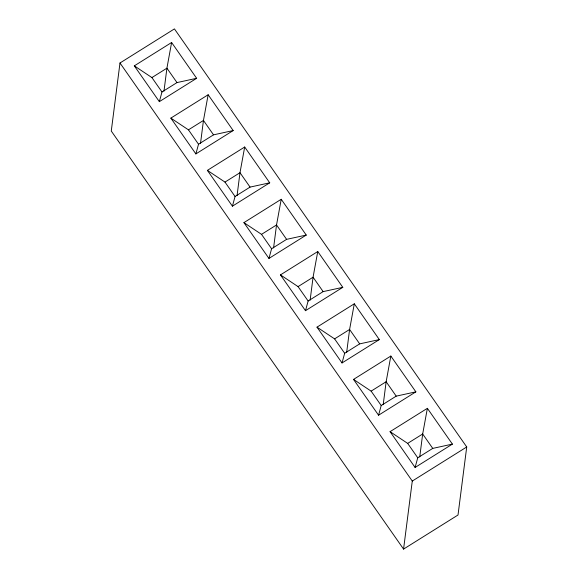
<?xml version="1.0" encoding="UTF-8"?>
<svg xmlns="http://www.w3.org/2000/svg" width="578" height="578" viewBox="0 0 578 578"><rect width="100%" height="100%" fill="white"/><g stroke="black" fill="none" stroke-linecap="round" stroke-linejoin="round"><path stroke-width="0.87" d="M119.986 62.995L111.272 131.033L403.567 549.1L458.014 515.005L466.728 446.967L174.433 28.9L119.986 62.995L412.28 481.062L403.567 549.1M163.979 91.136L166.919 68.182L171.615 42.497L134.313 65.856L159.34 101.656L196.643 78.297L171.615 42.497M200.515 143.395L203.456 120.441L208.152 94.756L170.85 118.114L195.877 153.914L233.18 130.556L208.152 94.756M237.052 195.653L239.993 172.699L244.689 147.014L207.386 170.373L232.414 206.173L269.716 182.814L244.689 147.014M273.589 247.911L276.53 224.958L281.226 199.273L243.923 222.631L268.951 258.431L306.253 235.073L281.226 199.273M310.126 300.17L313.066 277.216L317.763 251.531L280.46 274.89L305.487 310.689L342.79 287.331L317.763 251.531M346.663 352.428L349.603 329.474L354.3 303.79L316.997 327.148L342.024 362.948L379.327 339.589L354.3 303.79M383.2 404.687L386.14 381.733L390.836 356.048L353.534 379.406L378.561 415.206L415.864 391.848L390.836 356.048M419.736 456.945L422.677 433.991L427.373 408.314L390.071 431.665L415.098 467.465L452.401 444.106L427.373 408.314M159.34 101.656L161.984 91.981L176.991 82.582L196.643 78.297M195.877 153.914L198.521 144.24L213.528 134.84L233.18 130.556M232.414 206.173L235.058 196.498L250.064 187.099L269.716 182.814M268.951 258.431L271.595 248.757L286.601 239.357L306.253 235.073M305.487 310.689L308.132 301.015L323.138 291.615L342.79 287.331M342.024 362.948L344.669 353.274L359.675 343.874L379.327 339.589M378.561 415.206L381.205 405.532L396.212 396.14L415.864 391.848M415.098 467.465L417.742 457.79L432.749 448.398L452.401 444.106M134.313 65.856L151.913 77.575L166.919 68.182L176.991 82.582M170.85 118.114L188.45 129.833L203.456 120.441L213.528 134.84M207.386 170.373L224.987 182.092L239.993 172.699L250.064 187.099M243.923 222.631L261.523 234.35L276.53 224.958L286.601 239.357M280.46 274.89L298.06 286.616L313.066 277.216L323.138 291.615M316.997 327.148L334.597 338.874L349.603 329.474L359.675 343.874M353.534 379.406L371.134 391.133L386.14 381.733L396.212 396.14M390.071 431.665L407.671 443.391L422.677 433.991L432.749 448.398M412.28 481.062L466.728 446.967M151.913 77.575L161.984 91.981M188.45 129.833L198.521 144.24M224.987 182.092L235.058 196.498M261.523 234.35L271.595 248.757M298.06 286.616L308.132 301.015M334.597 338.874L344.669 353.274M371.134 391.133L381.205 405.532M407.671 443.391L417.742 457.79"/></g></svg>
